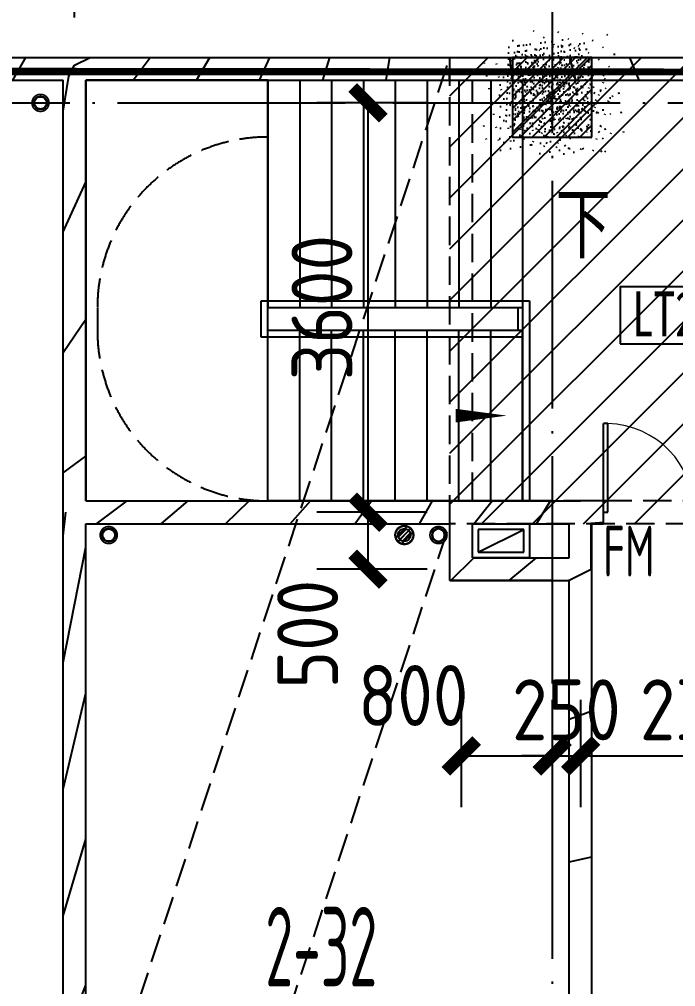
# Model space of a CAD drawing. Header units: inches. Extents: x 0 to 1813292486, y 0 to 3473589894.
# Drawn here: x 600594400 to 600600172, y 3473204647 to 3473213153 of the extents above; entities that cross this region are included whole.
import ezdxf
from ezdxf.enums import TextEntityAlignment as Align
from ezdxf.xclip import XClip

# ---------------------------------------------------------------- set-up
doc = ezdxf.new("R2010")
doc.units = ezdxf.units.IN
doc.header["$LTSCALE"] = 1000
doc.header["$MEASUREMENT"] = 0
doc.header["$XCLIPFRAME"] = 2
for name, pattern in [('AX-MALL-GIRD-200$0$DOTE', [2.4200000000000004, 2, -0.2, 0.02, -0.2]), ('AX-MALL-WALL-P02-QT$0$DASH', [0.35, 0.25, -0.1]), ('AX-MALL-WALL-P02-QT$0$DOTE', [2.4200000000000004, 2, -0.2, 0.02, -0.2]), ('PX-MALL-P02-LG$0$CONTINOUS', [0])]:
    doc.linetypes.add(name, pattern=pattern)
for name, color, linetype in [('A-Anno-Note', 241, 'Continuous'), ('AX-MALL-DIM-P02$0$A-Anno-Dims', 3, 'Continuous'), ('AX-MALL-DIM-P02$0$A-Detl-Thin', 131, 'Continuous'), ('AX-MALL-GIRD-200$0$A-Grid', 222, 'AX-MALL-GIRD-200$0$DOTE'), ('AX-MALL-P02-200$0$A-Anno-Note', 241, 'Continuous'), ('AX-MALL-WALL-P02$0$A-Anno-Note', 241, 'Continuous'), ('AX-MALL-WALL-P02-QT$0$_T_S__T_ELEV_A-STRS', 7, 'Continuous'), ('AX-MALL-WALL-P02-QT$0$A-Anno-Dims', 3, 'Continuous'), ('AX-MALL-WALL-P02-QT$0$A-Anno-Note', 241, 'Continuous'), ('AX-MALL-WALL-P02-QT$0$A-Detl-Patt', 8, 'Continuous'), ('AX-MALL-WALL-P02-QT$0$A-Detl-Thin', 131, 'Continuous'), ('AX-MALL-WALL-P02-QT$0$A-Strs', 151, 'Continuous'), ('AX-MALL-WALL-P02-QT$0$A-Wall', 2, 'Continuous'), ('AX-MALL-WALL-P02-QT$0$A-Wall-Patt', 13, 'Continuous'), ('AX-MALL-WALL-P02-QT$0$A-Wind', 4, 'Continuous'), ('AX-MALL-WORD-P02$0$A-Anno-Note', 241, 'Continuous'), ('AX-MALL-WORD-P02$0$A-Wind-Iden', 11, 'Continuous'), ('AX-MALL-ZTKD-P02$0$A-Anno-Note', 241, 'Continuous'), ('MX-MALL-P02-LG$0$M-VT-DUCT-FLG', 40, 'Continuous'), ('MX-MALL-P02-LG$0$M-VT-DUCT-KED', 170, 'Continuous'), ('MX-MALL-P02-LG$0$M-VT-DUCT-SAD', 90, 'Continuous'), ('PX-MALL-P02-LG$0$P-Drain-Fldr', 4, 'Continuous'), ('PX-MALL-P02-LG$0$P-Drain-Fldr-ARCH', 161, 'Continuous'), ('PX-MALL-P02-LG$0$P-Drain-Fldr-W100', 4, 'Continuous'), ('PX-MALL-P02-LG$0$P-Drain-Fldr-W50', 4, 'Continuous'), ('PX-MALL-P02-LG$0$P-Pipe-Risr', 7, 'Continuous'), ('PX-MALL-P02-LG$0$P-Pipe-Risr-Arch', 6, 'Continuous'), ('PX-MALL-P02-LG$0$P-Pipe-Risr-W100', 6, 'Continuous'), ('PX-MALL-P02-LG$0$P-Pipe-Risr-W50', 6, 'Continuous'), ('PX-MALL-P02-LG$0$P-Sewr-Pipe', 123, 'PX-MALL-P02-LG$0$CONTINOUS'), ('SX-MALL-WALL-L-1F~2F$0$S-COLU', 30, 'Continuous'), ('SX-MALL-WALL-L-1F~2F$0$S-PATT-WALL', 83, 'Continuous'), ('SX-MALL-WALL-L-1F~2F$0$单形心', 4, 'Continuous')]:
    doc.layers.add(name, color=color, linetype=linetype)
doc.layers.add('MX-MALL-P02-LG$0$M-AUX-TO-ARCH', color=1, linetype='Continuous', plot=False)
doc.styles.add('AX-MALL-DIM-P02$0$_TCH_DIM_T3', font='gbenor.shx')
doc.styles.add('AX-MALL-WALL-P02-QT$0$_TCH_DIM', font='gbenor.shx')
doc.styles.add('AX-MALL-WORD-P02$0$_TCH_WINDOW', font='gbenor.shx', dxfattribs={"bigfont": 'gbcbig.shx'})
doc.styles.add('AX-MALL-WORD-P02$0$STANDARD', font='gbenor.shx', dxfattribs={"bigfont": 'gbcbig.shx'})
doc.styles.add('AX-MALL-WORD-P02$0$宋体', font='', dxfattribs={"width": 0.7, "height": 5})
doc.styles.add('PX-MALL-P02-LG$0$jzfz', font='gbenor.shx', dxfattribs={"bigfont": 'gbcbig.shx'})
doc.styles.get('AX-MALL-WORD-P02$0$宋体').set_extended_font_data('SimSun')
doc.dimstyles.new('AX-MALL-DIM-P02$0$_TCH_ARCH&&180', dxfattribs={"dimtxt": 535.5, "dimasz": 270, "dimexe": 450, "dimexo": 450, "dimgap": 137.25, "dimtad": 1, "dimdec": 0, "dimzin": 0, "dimdsep": 46, "dimtxsty": 'AX-MALL-DIM-P02$0$_TCH_DIM_T3', "dimblk": 'AX-MALL-DIM-P02$0$_ArchTick', "dimcen": 0.09, "dimclrt": 7, "dimazin": 2, "dimtfac": 1, "dimtdec": 0, "dimtix": 1, "dimtmove": 2, "dimatfit": 3, "dimfxl": 500, "dimtolj": 1, "dimtzin": 0, "dimarcsym": 0})
pattern_1 = [(45, (0, 359.0227), (-353.55353201463, 353.55353201463), [])]

# ---------------------------------------------------------------- blocks, each defined once
blk = doc.blocks.new('AX-MALL-WORD-P02')
at = {"layer": 'AX-MALL-WORD-P02$0$A-Anno-Note', "color": 3}
blk.add_lwpolyline([(600401074.7316201, 3473063312.034969), (600402069.88777, 3473062941.310107), (600402244.4341844, 3473063409.85418), (600401249.2780349, 3473063780.579041)], close=True, dxfattribs=at)
at = {"layer": 'AX-MALL-WORD-P02$0$A-Anno-Note', "color": 3, "style": 'AX-MALL-WORD-P02$0$宋体', "width": 0.7}
blk.add_text('LT28', height=396.5189873417721, rotation=339.5681615271141, dxfattribs=at).set_placement((600401197.0198178, 3473063335.276412))
at = {"layer": 'AX-MALL-WORD-P02$0$A-Anno-Note', "style": 'AX-MALL-WORD-P02$0$STANDARD', "width": 0.6}
blk.add_text('2-32', height=700, rotation=339.5681613092015, dxfattribs=at).set_placement((600396178.6023002, 3473059105.112176))
at = {"layer": 'AX-MALL-WORD-P02$0$A-Wind-Iden', "style": 'AX-MALL-WORD-P02$0$_TCH_WINDOW', "width": 0.7}
blk.add_text('FM', height=446.25, rotation=339.5681615377875, dxfattribs=at).set_placement((600400221.9475162, 3473061446.436622))
blk = doc.blocks.new('AX-MALL-GIRD-200')
at = {"layer": 'AX-MALL-GIRD-200$0$A-Grid'}
for p, q in [((600433117.728895, 3473151036.401026), (600394388.1899457, 3473047072.673945)), ((600218521.0220362, 3473133579.090285), (600576417.0261351, 3473000252.327003))]:
    blk.add_line(p, q, dxfattribs=at)
blk = doc.blocks.new('AX-MALL-WALL-P02-QT$0$tj')
at = {"layer": 'AX-MALL-WALL-P02-QT$0$A-Detl-Patt'}
h = blk.add_hatch(dxfattribs=at)
h.set_pattern_fill('STEEL', color=256, scale=100.0000000000001, angle=50.43183869082386)
h.set_pattern_definition([(75.00000000004839, (-14278.19445574284, 156289.8254051208), (-153.3407249234246, 41.08752340989569), []), (75.00000000004839, (-14317.88195610046, 156358.5661673546), (-153.3407249234246, 41.08752340989569), [])])
edge = h.paths.add_edge_path()
edge.add_line((88101.273016572, 47666.64152574539), (87883.93542659283, 47459.84604215622))
edge.add_line((87883.93542659283, 47459.84604215622), (91571.54751467705, 43584.64122533798))
edge.add_arc((262949.389629302, 558937.705083496), 543101.4133620498, 251.6057364187558, 260.0288666978238)
edge.add_arc((172180.8466627672, -2862.146247219684), 27099.9982179492, 64.7128659603706, 96.9316049602786, ccw=False)
edge.add_arc((262948.9730309481, 558936.3205539446), 543099.9677998082, 261.6155114784545, 271.7251478115656)
edge.add_line((279298.9759148359, 16082.51663446426), (279298.9759315252, 16382.65274763107))
edge.add_arc((262948.9742454757, 558936.3204835369), 542799.9676941936, 261.62020364125146, 271.7261014454634, ccw=False)
edge.add_arc((172180.8456921196, -2862.14609140989), 27400.00151046549, 64.80631838577902, 96.83815911678944)
edge.add_arc((262949.394896181, 558937.7037490648), 542801.4137571028, 251.6136389015772, 260.02417327084333, ccw=False)
edge.add_line((91737.26096642017, 43845.69257831573), (88101.273016572, 47666.64152574539))
blk = doc.blocks.new('SX-MALL-WALL-L-1F~2F$0$BANWANG_XINGXIN')
at = {"color": 0}
for points in [[(0.7071067811865476, 0.7071067811865475), (-0.7071067811865477, -0.7071067811865475)], [(-0.7071067811865475, 0.7071067811865476), (0.7071067811865474, -0.7071067811865477)]]:
    blk.add_lwpolyline(points, dxfattribs=at)
blk = doc.blocks.new('SX-MALL-WALL-L-1F~2F')
at = {"layer": 'SX-MALL-WALL-L-1F~2F$0$S-PATT-WALL'}
h = blk.add_hatch(dxfattribs=at)
h.set_pattern_fill('钢筋混凝土', color=256, scale=15, pattern_type=2)
h.set_pattern_definition([(24.56816131876918, (600332848.5159376, 3473133887.589986), (-31.18316060756021, 68.21004687377882), []), (29.56816131876925, (600332848.5159376, 3473133887.589986), (97.53445422577846, -46.37920049590846), [11.25, -123.75]), (334.5681613187692, (600332848.5159376, 3473133887.589986), (19.88439775835759, 112.9961142864107), [9, -99]), (80.01956131876923, (600332856.6438087, 3473133883.725054), (117.4189029535321, 66.61682170576017), [9.5610285, -105.1713168]), (25.75236131876919, (600332858.9887226, 3473133915.702631), (141.3476152674957, -79.15081590010527), [16.87499999999951, -185.6249999999961]), (76.20376131876925, (600332870.7676862, 3473133909.106722), (182.3878362713222, 87.98253900728311), [14.3415432, -157.75695]), (330.7523613187692, (600332858.9887226, 3473133915.702631), (182.387767611897, 87.98268144025062), [13.49999999999976, -148.4999999999961]), (0.5681613187692669, (600332870.4268485, 3473133903.438077), (62.82047321120105, -87.84980446922418), [11.25, -123.75]), (305.5681613187692, (600332870.4268485, 3473133903.438077), (72.17288940056439, 89.18848105901375), [9, -99]), (51.01956131876926, (600332875.6618832, 3473133896.117257), (134.9933625470349, 1.33857134020591), [9.5610285, -105.1713168]), (17.06816131876921, (600332848.5159376, 3473133887.589986), (19.14085714793764, 46.15589493924091), [0.75, -97.8, 0.75, -100.5, 0.75, -99.375]), (347.0681613187692, (600332848.5159376, 3473133887.589986), (57.63084699394109, 41.66442757030211), [0.75, -57.3, 0.75, -95.55, 0.75, -37.875]), (307.0681613187692, (600332817.1703391, 3473133899.267141), (73.85474001336534, -31.12342331039777), [0.75, -37.5, 0.75, -117, 0.75, -155.25]), (297.0681613187692, (600332803.1140169, 3473133904.503534), (87.2164167648191, -16.46683781742514), [0.75, -48.75, 0.75, -77.69999999999999, 0.75, -110.25])])
h.paths.add_polyline_path([(600401478.1581998, 3473065102.047904), (600401722.5231819, 3473065758.009606), (600401066.5614791, 3473066002.374588), (600400822.196497, 3473065346.412885)])
at = {"layer": 'SX-MALL-WALL-L-1F~2F$0$S-COLU'}
blk.add_lwpolyline([(600401478.1581998, 3473065102.047904), (600401722.5231819, 3473065758.009606), (600401066.5614791, 3473066002.374588), (600400822.196497, 3473065346.412885)], close=True, dxfattribs=at)
at = {"layer": 'SX-MALL-WALL-L-1F~2F$0$单形心', "xscale": 50, "yscale": 50, "zscale": 50}
blk.add_blockref('SX-MALL-WALL-L-1F~2F$0$BANWANG_XINGXIN', (600401272.3598394, 3473065552.211246), dxfattribs=at)
blk = doc.blocks.new('SX-MALL-WALL-L-2F~3F')
ref = blk.add_blockref('SX-MALL-WALL-L-1F~2F', (0, 0))
XClip(ref).set_block_clipping_path([(600349769.7341375, 3473074679.418533), (600357001.7302529, 3473071985.287766), (600356499.8725733, 3473070638.124951), (600359302.5086629, 3473069594.060767), (600362345.1765132, 3473077761.653201), (600381551.4312518, 3473070606.759726), (600391553.7259278, 3473066880.611454), (600387749.827644, 3473056669.608357), (600391632.1759799, 3473055223.319679), (600395635.5522461, 3473065969.791956), (600406982.2408491, 3473061742.817497), (600403058.8006672, 3473051210.921831), (600412723.2437257, 3473047610.6332), (600445093.3740637, 3473134503.466942), (600393055.2444371, 3473153889.197227), (600387463.4997383, 3473138878.984498), (600380158.3525343, 3473141600.366193), (600382830.751978, 3473148774.027779), (600388210.8522022, 3473146769.782572), (600390696.2253517, 3473153441.399696), (600277474.697425, 3473195619.741203), (600273446.9822528, 3473184807.934726), (600257129.111771, 3473190886.82031), (600241575.9633431, 3473149136.690594), (600258197.8999482, 3473142944.531458), (600255239.7303221, 3473135003.762026), (600263182.3271956, 3473132044.911624), (600260741.6763649, 3473125493.34496), (600269350.4970673, 3473122286.306632), (600271511.1407766, 3473128086.235537), (600286270.1853781, 3473122588.058336), (600284109.5416689, 3473116788.129431), (600282580.7823727, 3473112684.400902), (600291840.7574171, 3473109234.788475), (600290827.7957876, 3473106515.642598), (600293360.405141, 3473105572.171298), (600294731.2544166, 3473109252.0137), (600323175.4764534, 3473098655.706329), (600321336.3302773, 3473093718.790065), (600344750.773286, 3473084996.222976), (600341987.4689643, 3473077578.540671), (600344583.6790427, 3473076611.376234), (600346015.5062013, 3473080454.904757), (600351201.5612961, 3473078522.947055)])
blk = doc.blocks.new('SX-MALL-WALL-2F~3F')
blk.add_blockref('SX-MALL-WALL-L-2F~3F', (0, 0))
blk = doc.blocks.new('MX-MALL-P02-LG$0$YHJJ-P02')
at = {"layer": 'MX-MALL-P02-LG$0$M-AUX-TO-ARCH'}
for points in [[(4540.877409338951, -67900.06186819077), (4540.877412438393, -67200.0618648529), (5440.877411961555, -67200.06186437607), (5440.877411961555, -67900.06186532974)], [(4740.87740957737, -67700.06186723709), (4740.877412080765, -67400.06186294556), (5240.877411723137, -67400.0618648529), (5240.877412319183, -67700.06186580658)]]:
    blk.add_lwpolyline(points, close=True, dxfattribs=at)
at = {"layer": 'MX-MALL-P02-LG$0$M-VT-DUCT-FLG'}
blk.add_line((4790.877411418041, -67650.06186734216), (5190.877411312977, -67450.06186713203), dxfattribs=at)
at = {"layer": 'MX-MALL-P02-LG$0$M-VT-DUCT-KED'}
for p, q in [((5190.877411312977, -67450.06186713203), (4790.877411312977, -67450.06186734216)), ((4790.877411312977, -67450.06186734216), (4790.877411418041, -67650.06186734216)), ((5190.877411418041, -67650.06186713203), (5190.877411312977, -67450.06186713203)), ((4790.877411418041, -67650.06186734216), (5190.877411418041, -67650.06186713203))]:
    blk.add_line(p, q, dxfattribs=at)
blk = doc.blocks.new('MX-MALL-P02-LG')
at = {"layer": 'MX-MALL-P02-LG$0$M-VT-DUCT-SAD', "rotation": 339.5681613187875}
blk.add_blockref('MX-MALL-P02-LG$0$YHJJ-P02', (600418393.5374048, 3473127097.242905), dxfattribs=at)
blk = doc.blocks.new('AX-MALL-WALL-P02-QT$0$$DorLib2D$00000002')
for p, q in [((-0.5, -5.684341886080802e-17), (-0.5000000000000007, 0.4875)), ((-0.4750000000000007, 0.4875), (-0.5000000000000007, 0.4875)), ((-0.475, -2.842170943040401e-17), (-0.4750000000000007, 0.4875)), ((0.475, -2.842170943040401e-17), (0.4750000000000007, 0.4875)), ((0.4750000000000007, 0.4875), (0.5000000000000007, 0.4875)), ((0.5, -5.684341886080802e-17), (0.5000000000000007, 0.4875)), ((-0.5, -5.684341886080802e-17), (-0.475, -2.842170943040401e-17)), ((0.5, -5.684341886080802e-17), (0.475, -2.842170943040401e-17))]:
    blk.add_line(p, q)
at = {"lineweight": 13}
for centre, start, end in [((-0.4875, -4.263256414560601e-17), 0, 88.53071641864632), ((0.4875, -4.263256414560601e-17), 91.4692835813537, 180)]:
    blk.add_arc(centre, 0.4875, start, end, dxfattribs=at)
blk = doc.blocks.new('AX-MALL-WALL-P02-QT')
at = {"layer": 'AX-MALL-WALL-P02-QT$0$A-Detl-Patt', "linetype": 'AX-MALL-WALL-P02-QT$0$DASH'}
h = blk.add_hatch(dxfattribs=at)
h.set_pattern_fill('ANSI31', color=5, scale=199.9999999999999, angle=-3.81666561775622e-14)
h.set_pattern_definition([(24.56816130921802, (600185298.4270635, 3473279938.045598), (-132.0087131905358, 288.7558651210028), [])])
h.paths.add_polyline_path([(600402446.5453075, 3473061113.034696), (600399119.8823843, 3473062352.31425), (600400551.1629934, 3473066194.37565), (600403877.8259168, 3473064955.096096)])
at = {"layer": 'AX-MALL-WALL-P02-QT$0$A-Wall-Patt'}
h = blk.add_hatch(dxfattribs=at)
h.set_pattern_fill('普通砖', color=256, scale=200, style=0)
h.set_pattern_definition(pattern_1)
h.paths.add_polyline_path([(600394366.6899238, 3473068355.988611), (600394437.125883, 3473068258.606784), (600397295.2447305, 3473067193.873647), (600397412.2264007, 3473067221.436907), (600397458.7721115, 3473067346.381993), (600394413.2356347, 3473068480.933696)])
h = blk.add_hatch(dxfattribs=at)
h.set_pattern_fill('普通砖', color=256, scale=200, style=0)
h.set_pattern_definition(pattern_1)
h.paths.add_polyline_path([(600397412.2264006, 3473067221.436907), (600397482.66236, 3473067124.055081), (600403620.5897212, 3473064837.497033), (600403737.5713915, 3473064865.060293), (600403784.1171023, 3473064990.005379), (600397458.7721115, 3473067346.381993)])
h = blk.add_hatch(dxfattribs=at)
h.set_pattern_fill('普通砖', color=256, scale=200, style=0)
h.set_pattern_definition(pattern_1)
h.paths.add_polyline_path([(600396093.6370564, 3473063586.392978), (600396191.0188826, 3473063656.828937), (600397482.66236, 3473067124.055081), (600397412.2264007, 3473067221.436907), (600397295.2447305, 3473067193.873647), (600395968.6919699, 3473063632.938688)])
h = blk.add_hatch(dxfattribs=at)
h.set_pattern_fill('普通砖', color=256, scale=200, style=0)
h.set_pattern_definition(pattern_1)
h.paths.add_polyline_path([(600393240.0097444, 3473056023.097569), (600393368.8025154, 3473056081.005932), (600396121.2003163, 3473063469.411308), (600396093.6370562, 3473063586.392977), (600395968.69197, 3473063632.938688), (600393181.9281372, 3473056152.282776)])
h = blk.add_hatch(dxfattribs=at)
h.set_pattern_fill('普通砖', color=256, scale=200, style=0)
h.set_pattern_definition(pattern_1)
h.paths.add_polyline_path([(600396093.6370564, 3473063586.392978), (600396121.2003163, 3473063469.411308), (600399119.882386, 3473062352.314247), (600399236.8640561, 3473062379.877506), (600399283.4097669, 3473062504.822593), (600396191.0188826, 3473063656.828937)])
h = blk.add_hatch(dxfattribs=at)
h.set_pattern_fill('普通砖', color=256, scale=200, style=0)
h.set_pattern_definition(pattern_1)
h.paths.add_polyline_path([(600399236.8640561, 3473062379.877506), (600399307.3000154, 3473062282.49568), (600400103.8249401, 3473061985.766773), (600400220.8066102, 3473062013.330033), (600400267.3523211, 3473062138.275119), (600399283.4097669, 3473062504.822593)])
h = blk.add_hatch(dxfattribs=at)
h.set_pattern_fill('普通砖', color=256, scale=200, style=0)
h.set_pattern_definition(pattern_1)
h.paths.add_polyline_path([(600398945.3359699, 3473061883.770173), (600399202.5721657, 3473062001.369236), (600399307.3000154, 3473062282.49568), (600399236.8640561, 3473062379.877507), (600399119.882386, 3473062352.314247)])
h = blk.add_hatch(dxfattribs=at)
h.set_pattern_fill('普通砖', color=256, scale=200, style=0)
h.set_pattern_definition(pattern_1)
h.paths.add_polyline_path([(600400291.2425696, 3473061915.948207), (600400384.9513847, 3473061881.038924), (600400454.769951, 3473062068.456553), (600400267.3523211, 3473062138.275119), (600400220.8066102, 3473062013.330034)])
h = blk.add_hatch(dxfattribs=at)
h.set_pattern_fill('普通砖', color=256, scale=200, style=0)
h.set_pattern_definition(pattern_1)
h.paths.add_polyline_path([(600399202.5721657, 3473062001.369236), (600398945.3359699, 3473061883.770173), (600399929.2785243, 3473061517.2227), (600400026.6603504, 3473061587.658659), (600399999.0970905, 3473061704.640329)])
h = blk.add_hatch(dxfattribs=at)
h.set_pattern_fill('普通砖', color=256, scale=200, style=0)
h.set_pattern_definition(pattern_1)
h.paths.add_polyline_path([(600400026.6603504, 3473061587.658659), (600400151.6054368, 3473061541.112948), (600400291.2425696, 3473061915.948207), (600400220.8066102, 3473062013.330033), (600400103.8249401, 3473061985.766773), (600399999.0970905, 3473061704.640329)])
h = blk.add_hatch(dxfattribs=at)
h.set_pattern_fill('普通砖', color=256, scale=200, style=0)
h.set_pattern_definition(pattern_1)
h.paths.add_polyline_path([(600398358.360782, 3473057300.32604), (600398545.7784113, 3473057230.507473), (600400151.6054367, 3473061541.112948), (600400026.6603504, 3473061587.658659), (600399929.2785243, 3473061517.2227)])
at = {"layer": 'AX-MALL-WALL-P02-QT$0$_T_S__T_ELEV_A-STRS', "linetype": 'AX-MALL-WALL-P02-QT$0$DOTE', "const_width": 150}
blk.add_lwpolyline([(600342323.0797966, 3473087779.331682), (600442122.9674294, 3473050600.945104), (600441808.7838843, 3473049757.565782), (600449492.9066867, 3473046895.004558), (600449807.0902339, 3473047738.383887), (600449807.0902337, 3473047738.383885), (600451657.2822405, 3473052704.951061), (600496637.5132873, 3473035948.495144)], dxfattribs=at)
at = {"layer": 'AX-MALL-WALL-P02-QT$0$A-Anno-Dims', "color": 5}
blk.add_lwpolyline([(600400775.9145865, 3473064563.302655, 0, 0, 0), (600397819.4014833, 3473065664.690539, 0, 0, 0), (600397225.9436694, 3473064071.640689, 0, 0, 0), (600399920.0720916, 3473063067.998798, 0, 120, 0), (600399498.3824255, 3473063225.090573, 0, 0, 0)], format="xyseb", dxfattribs=at)
at = {"layer": 'AX-MALL-WALL-P02-QT$0$A-Detl-Patt', "linetype": 'AX-MALL-WALL-P02-QT$0$DASH'}
for p, q in [((600387880.3491975, 3473050367.306551), (600400551.1629934, 3473066194.37565)), ((600386449.0685883, 3473046525.24515), (600399119.8823842, 3473062352.31425))]:
    blk.add_line(p, q, dxfattribs=at)
at = {"layer": 'AX-MALL-WALL-P02-QT$0$A-Detl-Patt', "color": 5, "linetype": 'AX-MALL-WALL-P02-QT$0$DASH'}
for points in [[(600402446.5453075, 3473061113.034696), (600399119.8823843, 3473062352.31425), (600400551.1629934, 3473066194.37565), (600403877.8259168, 3473064955.096096)], [(600402328.9462446, 3473061370.270892), (600399377.11858, 3473062469.913313), (600400668.7620565, 3473065937.139454), (600403620.5897211, 3473064837.497033)]]:
    blk.add_lwpolyline(points, close=True, dxfattribs=at)
at = {"layer": 'AX-MALL-WALL-P02-QT$0$A-Strs', "color": 5}
for p, q in [((600397482.6623602, 3473067124.055082), (600396191.0188829, 3473063656.828938)), ((600398982.0108368, 3473066565.503779), (600397482.6623602, 3473067124.055082)), ((600397690.3673595, 3473063098.277635), (600398982.0108368, 3473066565.503779)), ((600398982.010837, 3473066565.503779), (600398283.8251733, 3473064691.327484)), ((600398982.010837, 3473066565.503779), (600401081.0882858, 3473065783.535836)), ((600399244.3955181, 3473066467.757786), (600398546.2098544, 3473064593.581491)), ((600399506.7801992, 3473066370.011793), (600398808.5945355, 3473064495.835498)), ((600399769.1648803, 3473066272.2658), (600399070.9792166, 3473064398.089506)), ((600400031.5495614, 3473066174.519807), (600399333.3638977, 3473064300.343513)), ((600400293.9342425, 3473066076.773815), (600399595.7485788, 3473064202.59752)), ((600400556.3189236, 3473065979.027822), (600399858.1332599, 3473064104.851527)), ((600400818.7036047, 3473065881.281829), (600400120.517941, 3473064007.105534)), ((600401081.0882858, 3473065783.535836), (600400382.9026221, 3473063909.359541)), ((600398136.8357483, 3473064468.630136), (600398248.5454543, 3473064768.498343)), ((600398248.5454543, 3473064768.498343), (600400460.0734808, 3473063944.63926)), ((600398214.0066069, 3473064503.909854), (600398283.8251734, 3473064691.327485)), ((600398283.8251734, 3473064691.327485), (600400382.9026222, 3473063909.359542)), ((600398283.8251733, 3473064691.327484), (600400382.9026221, 3473063909.359541)), ((600397690.3673595, 3473063098.277635), (600398214.0066069, 3473064503.909855)), ((600400292.1384859, 3473063665.716623), (600398136.8357483, 3473064468.630136)), ((600400313.0840558, 3473063721.941912), (600398214.0066069, 3473064503.909855)), ((600400313.0840559, 3473063721.941912), (600398214.0066069, 3473064503.909854)), ((600397952.7520406, 3473063000.531642), (600398476.391288, 3473064406.163862)), ((600398215.1367217, 3473062902.785649), (600398738.7759691, 3473064308.417869)), ((600398477.5214028, 3473062805.039656), (600399001.1606503, 3473064210.671876)), ((600398739.906084, 3473062707.293664), (600399263.5453314, 3473064112.925884)), ((600399002.290765, 3473062609.54767), (600399525.9300125, 3473064015.179891)), ((600400460.0734808, 3473063944.63926), (600399845.6700972, 3473062295.364122)), ((600399264.6754462, 3473062511.801678), (600399788.3146936, 3473063917.433898)), ((600400382.9026222, 3473063909.359542), (600399789.4448084, 3473062316.309692)), ((600400275.60053, 3473063735.905625), (600400345.4190965, 3473063923.323254)), ((600399527.0601273, 3473062414.055685), (600400050.6993747, 3473063819.687905)), ((600399789.4448084, 3473062316.309692), (600400313.0840558, 3473063721.941912)), ((600400292.1384859, 3473063665.716623), (600400313.0840559, 3473063721.941912)), ((600396191.0188829, 3473063656.828938), (600397690.3673595, 3473063098.277635)), ((600399789.4448084, 3473062316.309692), (600397690.3673595, 3473063098.277635)), ((600399845.6700972, 3473062295.364122), (600399789.4448084, 3473062316.309692))]:
    blk.add_line(p, q, dxfattribs=at)
at = {"layer": 'AX-MALL-WALL-P02-QT$0$A-Strs', "color": 5, "linetype": 'AX-MALL-WALL-P02-QT$0$DASH'}
blk.add_lwpolyline([(600398807.5159624, 3473066096.940503, 0.4142243839893411), (600396878.192805, 3473065214.966339), (600396808.3743843, 3473065027.549099, 0.4142243552546902), (600397690.4191594, 3473063098.258337)], format="xyb", dxfattribs=at)
at = {"layer": 'AX-MALL-WALL-P02-QT$0$A-Wall'}
for p, q in [((600394413.2356347, 3473068480.933696), (600397458.7721115, 3473067346.381993)), ((600394437.125883, 3473068258.606784), (600397295.2447305, 3473067193.873647)), ((600397458.7721115, 3473067346.381993), (600403784.1171023, 3473064990.005379)), ((600395968.6919699, 3473063632.938688), (600397295.2447305, 3473067193.873647)), ((600396191.0188826, 3473063656.828937), (600397482.66236, 3473067124.055081)), ((600397482.66236, 3473067124.055081), (600403620.5897212, 3473064837.497033)), ((600393181.9281372, 3473056152.282776), (600395968.69197, 3473063632.938688)), ((600396191.0188826, 3473063656.828937), (600399283.4097669, 3473062504.822593)), ((600393368.8025154, 3473056081.005932), (600396121.2003163, 3473063469.411308)), ((600396121.2003163, 3473063469.411308), (600399119.882386, 3473062352.314247)), ((600399283.4097669, 3473062504.822593), (600400267.3523211, 3473062138.275119)), ((600398945.3359699, 3473061883.770173), (600399119.882386, 3473062352.314247)), ((600399202.5721657, 3473062001.369236), (600399307.3000154, 3473062282.49568)), ((600399307.3000154, 3473062282.49568), (600400103.8249401, 3473061985.766773)), ((600400454.769951, 3473062068.456553), (600400267.3523211, 3473062138.275119)), ((600400384.9513847, 3473061881.038924), (600400454.769951, 3473062068.456553)), ((600399202.5721657, 3473062001.369236), (600399999.0970905, 3473061704.640329)), ((600399999.0970905, 3473061704.640329), (600400103.8249401, 3473061985.766773)), ((600400151.6054368, 3473061541.112948), (600400291.2425696, 3473061915.948207)), ((600400291.2425696, 3473061915.948207), (600400384.9513847, 3473061881.038924)), ((600398945.3359699, 3473061883.770173), (600399929.2785243, 3473061517.2227)), ((600398358.360782, 3473057300.32604), (600399929.2785243, 3473061517.2227)), ((600398545.7784113, 3473057230.507473), (600400151.6054367, 3473061541.112948))]:
    blk.add_line(p, q, dxfattribs=at)
at = {"layer": 'AX-MALL-WALL-P02-QT$0$A-Detl-Thin'}
for name in ['MX-MALL-P02-LG', 'SX-MALL-WALL-2F~3F']:
    blk.add_blockref(name, (0, 0), dxfattribs=at)
at = {"layer": 'AX-MALL-WALL-P02-QT$0$A-Detl-Thin', "rotation": 339.5681613091762}
blk.add_blockref('AX-MALL-WALL-P02-QT$0$tj', (600144118.6961328, 3473128496.287411), dxfattribs=at)
at = {"layer": 'AX-MALL-WALL-P02-QT$0$A-Wind'}
blk.add_blockref('AX-MALL-GIRD-200', (0, 0), dxfattribs=at)
at = {"layer": 'AX-MALL-WALL-P02-QT$0$A-Wind', "xscale": 1600, "yscale": 1600, "zscale": 200, "rotation": 339.5681613030652}
blk.add_blockref('AX-MALL-WALL-P02-QT$0$$DorLib2D$00000002', (600401169.5311853, 3473061695.473473), dxfattribs=at)
at = {"layer": 'AX-MALL-WALL-P02-QT$0$A-Anno-Note', "color": 5, "style": 'AX-MALL-WALL-P02-QT$0$_TCH_DIM', "width": 0.7}
blk.add_text('下', height=506.3829787234042, rotation=339.5681613092755, dxfattribs=at).set_placement((600400824.9815032, 3473064264.900727))
blk = doc.blocks.new('AX-MALL-WALL-P02')
at = {"layer": 'AX-MALL-WALL-P02$0$A-Anno-Note'}
blk.add_blockref('AX-MALL-WORD-P02', (0, 0), dxfattribs=at)
blk.add_blockref('AX-MALL-WALL-P02-QT', (0, 0), dxfattribs=at)
blk = doc.blocks.new('PX-MALL-P02-LG$0$P-Risr')
at = {"layer": 'PX-MALL-P02-LG$0$P-Pipe-Risr-W50'}
h = blk.add_hatch(color=0, dxfattribs=at)
edge = h.paths.add_edge_path()
edge.add_ellipse((0, 0), major_axis=(47.05795628796547, 47.05795628796547), ratio=0.9999999999999695, start_angle=225.0000000000009, end_angle=405.0000000000009, ccw=False)
edge.add_ellipse((0, 0), major_axis=(47.05795628796764, 47.05795628796764), ratio=0.9999999999998785, start_angle=133.9675974886221, end_angle=225.0000000000035, ccw=False)
edge.add_line((-66.53919663240958, 1.199087783927098), (-54.4367953546693, 1.199087783927098))
edge.add_ellipse((0, 0), major_axis=(-38.50196423560672, 38.50196423560672), ratio=0.9999999999999859, start_angle=43.73814098242129, end_angle=134.9999999999996)
edge.add_ellipse((0, 0), major_axis=(38.50196423561096, 38.50196423561096), ratio=0.9999999999998216, start_angle=225.0000000000051, end_angle=405.0000000000051)
edge.add_ellipse((0, 0), major_axis=(38.50196423560679, 38.50196423560679), ratio=0.9999999999999831, start_angle=45.00000000000048, end_angle=133.7381409824204)
edge.add_line((-54.43679535467527, 1.199087783927098), (-66.53919663241555, 1.199087783927098))
edge.add_ellipse((0, 0), major_axis=(-47.05795628796762, 47.05795628796762), ratio=0.9999999999998742, start_angle=-45.00000000000358, end_angle=43.967597488629224, ccw=False)
at = {"layer": 'PX-MALL-P02-LG$0$P-Pipe-Risr-Arch', "ltscale": 0.7}
blk.add_circle((0, 0), 59.29000000000001, dxfattribs=at)
at = {"layer": 'PX-MALL-P02-LG$0$P-Pipe-Risr-W100', "color": 0, "const_width": 15}
blk.add_lwpolyline([(-75, 0, 1), (75, 0, 1)], format="xyb", close=True, dxfattribs=at)
at = {"layer": 'PX-MALL-P02-LG$0$P-Pipe-Risr-W50'}
blk.add_circle((0, 0), 54.45000000000001, dxfattribs=at)
at = {"layer": 'PX-MALL-P02-LG$0$P-Pipe-Risr', "style": 'PX-MALL-P02-LG$0$jzfz', "width": 0.6, "flags": 1}
for tag, p in [('SYS-MARK', (0.3310501334344735, -45.65933377496549)), ('RANGE', (0.3337570973526454, -45.67887874227017))]:
    blk.add_attdef(tag, text='', height=0.015625, dxfattribs=at).set_placement(p, align=Align.MIDDLE)
blk = doc.blocks.new('PX-MALL-P02-LG$0$A$C5A9C1854')
at = {"layer": 'PX-MALL-P02-LG$0$P-Drain-Fldr-W50', "ltscale": 0.7}
for p, q in [((16.81565596797736, -52.36634142627008), (-52.36634142621187, 16.81565596791916)), ((38.89087296527578, -38.89087296521757), (-38.89087296527578, 38.89087296521757)), ((52.36634142632829, -16.81565596791916), (-16.81565596786095, 52.36634142627008))]:
    blk.add_line(p, q, dxfattribs=at)
at = {"layer": 'PX-MALL-P02-LG$0$P-Drain-Fldr-W50', "ltscale": 0.7, "const_width": 13.75}
blk.add_lwpolyline([(-54.99999999994179, 0, 1), (55.00000000005821, 0, 1)], format="xyb", close=True, dxfattribs=at)
blk = doc.blocks.new('PX-MALL-P02-LG$0$A$C7D2520B3')
at = {"layer": 'PX-MALL-P02-LG$0$P-Drain-Fldr', "ltscale": 0.7}
for p, q in [((25.22348395196605, -78.54951213940512), (-78.54951213931781, 25.22348395187873)), ((58.33630944791366, -58.33630944788456), (-58.33630944791366, 58.33630944788456)), ((78.54951213949244, -25.22348395187873), (-25.22348395179142, 78.54951213940512))]:
    blk.add_line(p, q, dxfattribs=at)
at = {"layer": 'PX-MALL-P02-LG$0$P-Drain-Fldr', "ltscale": 0.7, "const_width": 20}
blk.add_lwpolyline([(5.820766091346741e-11, -80, 1), (5.820766091346741e-11, 80, 1)], format="xyb", close=True, dxfattribs=at)
blk = doc.blocks.new('PX-MALL-P02-LG$0$A$C2257314B')
at = {"layer": 'PX-MALL-P02-LG$0$P-Drain-Fldr-ARCH', "ltscale": 0.7}
for p, q in [((16.81565596797736, -52.36634142627008), (-52.36634142621187, 16.81565596791916)), ((38.89087296527578, -38.89087296521757), (-38.89087296527578, 38.89087296521757)), ((52.36634142632829, -16.81565596791916), (-16.81565596786095, 52.36634142627008))]:
    blk.add_line(p, q, dxfattribs=at)
for start, end in [(0, 180), (180, 0)]:
    blk.add_arc((5.820766091346741e-11, -1.77635683940025e-15), 55, start, end, dxfattribs=at)
blk = doc.blocks.new('PX-MALL-P02-LG$0$P-Drain-Fldr')
blk.add_blockref('PX-MALL-P02-LG$0$A$C2257314B', (0, 0))
at = {"layer": 'PX-MALL-P02-LG$0$P-Drain-Fldr-W100'}
blk.add_blockref('PX-MALL-P02-LG$0$A$C7D2520B3', (0, 0), dxfattribs=at)
at = {"layer": 'PX-MALL-P02-LG$0$P-Drain-Fldr-W50'}
blk.add_blockref('PX-MALL-P02-LG$0$A$C5A9C1854', (0, 0), dxfattribs=at)
blk = doc.blocks.new('PX-MALL-P02-LG')
at = {"layer": 'PX-MALL-P02-LG$0$P-Drain-Fldr', "xscale": -0.9999999999999991, "rotation": 339.5681620992224}
blk.add_blockref('PX-MALL-P02-LG$0$P-Drain-Fldr', (600398710.11605, 3473062398.184059), dxfattribs=at)
at = {"layer": 'PX-MALL-P02-LG$0$P-Sewr-Pipe', "ltscale": 0.7, "rotation": 249.5681617978193}
for p in [(600397038.0316833, 3473067076.264937), (600396273.7082787, 3473063305.88407)]:
    blk.add_blockref('PX-MALL-P02-LG$0$P-Risr', p, dxfattribs=at)
at = {"layer": 'PX-MALL-P02-LG$0$P-Sewr-Pipe', "ltscale": 0.7, "xscale": -0.9999999999999997, "rotation": 69.56816209922255}
blk.add_blockref('PX-MALL-P02-LG$0$P-Risr', (600398991.2425418, 3473062293.456337), dxfattribs=at)
blk = doc.blocks.new('AX-MALL-ZTKD-P02')
at = {"layer": 'AX-MALL-ZTKD-P02$0$A-Anno-Note'}
blk.add_blockref('AX-MALL-GIRD-200', (0, 0), dxfattribs=at)
blk = doc.blocks.new('AX-MALL-DIM-P02$0$_ArchTick')
at = {"color": 0, "linetype": 'ByBlock', "const_width": 0.4}
blk.add_lwpolyline([(-0.5, -0.5), (0.5, 0.5)], dxfattribs=at)
blk = doc.blocks.new('*D770')
at = {"layer": 'AX-MALL-DIM-P02$0$A-Anno-Dims', "color": 0, "lineweight": -2, "transparency": 16777216}
for p, q in [((600394535.4181259, 3473068808.914548), (600394807.4945748, 3473069539.263591)), ((600394650.4028008, 3473069117.573925), (600397695.9392772, 3473067983.022224)), ((600397580.9546022, 3473067674.362847), (600397853.0310512, 3473068404.71189))]:
    blk.add_line(p, q, dxfattribs=at)
at = {"layer": 'AX-MALL-DIM-P02$0$A-Anno-Dims', "color": 0, "lineweight": -2, "transparency": 16777216, "xscale": 270, "yscale": 270, "zscale": 270}
for p, rotation in [((600394650.4028008, 3473069117.573925), 159.5681613295203), ((600397695.9392772, 3473067983.022224), 339.5681613295203)]:
    blk.add_blockref('AX-MALL-DIM-P02$0$_ArchTick', p, dxfattribs=dict(at, rotation=rotation))
at = {"layer": 'AX-MALL-DIM-P02$0$A-Anno-Dims', "color": 7, "transparency": 16777216, "insert": (600396314.5536355, 3473068929.818774), "char_height": 535.5, "attachment_point": 5, "rotation": 339.56816132952025, "style": 'AX-MALL-DIM-P02$0$_TCH_DIM_T3'}
blk.add_mtext('\\A1;3250', dxfattribs=at)
blk = doc.blocks.new('*D771')
at = {"layer": 'AX-MALL-DIM-P02$0$A-Anno-Dims', "color": 0, "lineweight": -2, "transparency": 16777216}
for p, q in [((600397580.9546025, 3473067674.362846), (600397853.0310514, 3473068404.71189)), ((600397695.9392772, 3473067983.022224), (600404021.2842695, 3473065626.645612)), ((600403906.2995948, 3473065317.986235), (600404178.3760437, 3473066048.335278))]:
    blk.add_line(p, q, dxfattribs=at)
at = {"layer": 'AX-MALL-DIM-P02$0$A-Anno-Dims', "color": 0, "lineweight": -2, "transparency": 16777216, "xscale": 270, "yscale": 270, "zscale": 270}
for p, rotation in [((600397695.9392772, 3473067983.022224), 159.5681613309271), ((600404021.2842695, 3473065626.645612), 339.5681613309271)]:
    blk.add_blockref('AX-MALL-DIM-P02$0$_ArchTick', p, dxfattribs=dict(at, rotation=rotation))
at = {"layer": 'AX-MALL-DIM-P02$0$A-Anno-Dims', "color": 7, "transparency": 16777216, "insert": (600400999.99437, 3473067184.354618), "char_height": 535.5, "attachment_point": 5, "rotation": 339.5681613309271, "style": 'AX-MALL-DIM-P02$0$_TCH_DIM_T3'}
blk.add_mtext('\\A1;6750', dxfattribs=at)
blk = doc.blocks.new('*D779')
at = {"layer": 'AX-MALL-DIM-P02$0$A-Anno-Dims', "color": 0, "lineweight": -2, "transparency": 16777216}
for p, q in [((600398967.3740399, 3473062515.841629), (600398058.9125172, 3473062854.270203)), ((600398306.055767, 3473062228.634355), (600398480.6021831, 3473062697.178429)), ((600398792.8276238, 3473062047.297555), (600397884.3661011, 3473062385.72613))]:
    blk.add_line(p, q, dxfattribs=at)
at = {"layer": 'AX-MALL-DIM-P02$0$A-Anno-Dims', "color": 0, "lineweight": -2, "transparency": 16777216, "xscale": 270, "yscale": 270, "zscale": 270}
for p, rotation in [((600398480.6021831, 3473062697.178429), 69.56816127615429), ((600398306.055767, 3473062228.634355), 249.5681612761543)]:
    blk.add_blockref('AX-MALL-DIM-P02$0$_ArchTick', p, dxfattribs=dict(at, rotation=rotation))
at = {"layer": 'AX-MALL-DIM-P02$0$A-Anno-Dims', "color": 7, "transparency": 16777216, "insert": (600397608.7983158, 3473061878.035083), "char_height": 535.5, "attachment_point": 5, "rotation": 69.56816127615429, "style": 'AX-MALL-DIM-P02$0$_TCH_DIM_T3'}
blk.add_mtext('\\A1;500', dxfattribs=at)
blk = doc.blocks.new('*D780')
at = {"layer": 'AX-MALL-DIM-P02$0$A-Anno-Dims', "color": 0, "lineweight": -2, "transparency": 16777216}
for p, q in [((600400224.108236, 3473065889.358957), (600399315.6467134, 3473066227.787531)), ((600398480.6021835, 3473062697.178429), (600399737.3363794, 3473066070.695757)), ((600398967.3740401, 3473062515.841629), (600398058.9125174, 3473062854.270204))]:
    blk.add_line(p, q, dxfattribs=at)
at = {"layer": 'AX-MALL-DIM-P02$0$A-Anno-Dims', "color": 0, "lineweight": -2, "transparency": 16777216, "xscale": 270, "yscale": 270, "zscale": 270}
for p, rotation in [((600399737.3363794, 3473066070.695757), 69.56816127592379), ((600398480.6021835, 3473062697.178429), 249.5681612759238)]:
    blk.add_blockref('AX-MALL-DIM-P02$0$_ArchTick', p, dxfattribs=dict(at, rotation=rotation))
at = {"layer": 'AX-MALL-DIM-P02$0$A-Anno-Dims', "color": 7, "transparency": 16777216, "insert": (600398729.4485819, 3473064525.31969), "char_height": 535.5, "attachment_point": 5, "rotation": 69.56816127592379, "style": 'AX-MALL-DIM-P02$0$_TCH_DIM_T3'}
blk.add_mtext('\\A1;3600', dxfattribs=at)
blk = doc.blocks.new('*D786')
at = {"layer": 'AX-MALL-DIM-P02$0$A-Anno-Dims', "color": 0, "lineweight": -2, "transparency": 16777216}
for p, q in [((600398672.4973038, 3473060864.918317), (600398343.685486, 3473059982.271556)), ((600399422.1678212, 3473060585.644052), (600399093.3560033, 3473059702.997291)), ((600398500.7772602, 3473060403.961222), (600399250.4477775, 3473060124.686957))]:
    blk.add_line(p, q, dxfattribs=at)
at = {"layer": 'AX-MALL-DIM-P02$0$A-Anno-Dims', "color": 0, "lineweight": -2, "transparency": 16777216, "xscale": 270, "yscale": 270, "zscale": 270}
for p, rotation in [((600398500.7772602, 3473060403.961222), 159.5681613136781), ((600399250.4477775, 3473060124.686957), 339.5681613136781)]:
    blk.add_blockref('AX-MALL-DIM-P02$0$_ArchTick', p, dxfattribs=dict(at, rotation=rotation))
at = {"layer": 'AX-MALL-DIM-P02$0$A-Anno-Dims', "color": 7, "transparency": 16777216, "insert": (600398290.7412103, 3473061048.854747), "char_height": 535.5, "attachment_point": 5, "rotation": 339.5681613136781, "style": 'AX-MALL-DIM-P02$0$_TCH_DIM_T3'}
blk.add_mtext('\\A1;800', dxfattribs=at)
blk = doc.blocks.new('*D787')
at = {"layer": 'AX-MALL-DIM-P02$0$A-Anno-Dims', "color": 0, "lineweight": -2, "transparency": 16777216}
for p, q in [((600399422.1678216, 3473060585.644051), (600399093.356003, 3473059702.99729)), ((600399656.4398586, 3473060498.370843), (600399327.6280397, 3473059615.724082)), ((600399250.4477775, 3473060124.686956), (600398997.433978, 3473060218.94202)), ((600399250.4477775, 3473060124.686956), (600399484.7198142, 3473060037.413748)), ((600399484.7198142, 3473060037.413748), (600399737.7336138, 3473059943.158683))]:
    blk.add_line(p, q, dxfattribs=at)
at = {"layer": 'AX-MALL-DIM-P02$0$A-Anno-Dims', "color": 0, "lineweight": -2, "transparency": 16777216, "xscale": 270, "yscale": 270, "zscale": 270}
for p, rotation in [((600399250.4477775, 3473060124.686956), 339.5681612696274), ((600399484.7198142, 3473060037.413748), 159.5681612696273)]:
    blk.add_blockref('AX-MALL-DIM-P02$0$_ArchTick', p, dxfattribs=dict(at, rotation=rotation))
at = {"layer": 'AX-MALL-DIM-P02$0$A-Anno-Dims', "color": 7, "transparency": 16777216, "insert": (600399508.966393, 3473060460.571051), "char_height": 535.5, "attachment_point": 5, "rotation": 339.5681612696273, "style": 'AX-MALL-DIM-P02$0$_TCH_DIM_T3'}
blk.add_mtext('\\A1;250', dxfattribs=at)
blk = doc.blocks.new('*D788')
at = {"layer": 'AX-MALL-DIM-P02$0$A-Anno-Dims', "color": 0, "lineweight": -2, "transparency": 16777216}
for p, q in [((600399656.4398581, 3473060498.370843), (600399327.62804, 3473059615.724082)), ((600399484.7198142, 3473060037.413747), (600401640.0225518, 3473059234.500235)), ((600401811.7425957, 3473059695.457331), (600401482.9307775, 3473058812.810569))]:
    blk.add_line(p, q, dxfattribs=at)
at = {"layer": 'AX-MALL-DIM-P02$0$A-Anno-Dims', "color": 0, "lineweight": -2, "transparency": 16777216, "xscale": 270, "yscale": 270, "zscale": 270}
for p, rotation in [((600399484.7198142, 3473060037.413747), 159.5681613141965), ((600401640.0225518, 3473059234.500235), 339.5681613141965)]:
    blk.add_blockref('AX-MALL-DIM-P02$0$_ArchTick', p, dxfattribs=dict(at, rotation=rotation))
at = {"layer": 'AX-MALL-DIM-P02$0$A-Anno-Dims', "color": 7, "transparency": 16777216, "insert": (600400703.7537796, 3473060015.47769), "char_height": 535.5, "attachment_point": 5, "rotation": 339.56816131419646, "style": 'AX-MALL-DIM-P02$0$_TCH_DIM_T3'}
blk.add_mtext('\\A1;2300', dxfattribs=at)
blk = doc.blocks.new('AX-MALL-DIM-P02')
at = {"layer": 'AX-MALL-DIM-P02$0$A-Detl-Thin'}
blk.add_blockref('AX-MALL-ZTKD-P02', (-2.384185791015625e-06, 9.5367431640625e-07), dxfattribs=at)
at = {"layer": 'AX-MALL-DIM-P02$0$A-Anno-Dims'}
for p1, p2, distance, picture, middle in [((600394378.3263516, 3473068387.224882), (600397423.8628281, 3473067252.673181), 779.3813691475381, '*D770', (600396314.5536355, 3473068929.818774)), ((600397423.8628283, 3473067252.673181), (600403749.2078205, 3473064896.296569), 779.3813691059235, '*D771', (600400999.99437, 3473067184.354618)), ((600399389.0637058, 3473062358.749854), (600400645.7979019, 3473065732.267181), 969.4515144341569, '*D780', (600398729.4485819, 3473064525.31969)), ((600399579.2595962, 3473061007.333717), (600399813.531633, 3473060920.060509), -941.9036668620829, '*D787', (600399508.966393, 3473060460.571051)), ((600399813.5316323, 3473060920.060509), (600401968.83437, 3473060117.146996), -941.9036662071688, '*D788', (600400703.7537796, 3473060015.47769))]:
    dim = blk.add_aligned_dim(p1=p1, p2=p2, distance=distance, dimstyle='AX-MALL-DIM-P02$0$_TCH_ARCH&&180', dxfattribs=at)
    dim.commit()
    dim.dimension.update_dxf_attribs({"geometry": picture, "text_midpoint": middle})
for base, p1, p2, angle, picture, middle in [((600398480.6021831, 3473062697.178429), (600399214.5172898, 3473061890.205781), (600399389.0637058, 3473062358.749854), 69.56816127615429, '*D779', (600397608.7983158, 3473061878.035083)), ((600399250.4477775, 3473060124.686957), (600398829.5890781, 3473061286.607983), (600399579.2595955, 3473061007.333717), 339.5681612496732, '*D786', (600398290.7412103, 3473061048.854747))]:
    dim = blk.add_linear_dim(base=base, p1=p1, p2=p2, angle=angle, dimstyle='AX-MALL-DIM-P02$0$_TCH_ARCH&&180', dxfattribs=at)
    dim.commit()
    dim.dimension.update_dxf_attribs({"geometry": picture, "text_midpoint": middle, "dimtype": 129})
blk = doc.blocks.new('AX-MALL-P02-200')
at = {"layer": 'AX-MALL-P02-200$0$A-Anno-Note'}
blk.add_blockref('AX-MALL-WALL-P02', (0, 0), dxfattribs=at)
for name in ['AX-MALL-DIM-P02', 'PX-MALL-P02-LG']:
    blk.add_blockref(name, (0, 0), dxfattribs=at)

msp = doc.modelspace()

# ---------------------------------------------------------------- block references
at = {"layer": 'A-Anno-Note', "rotation": 20.43183869077545}
msp.add_blockref('AX-MALL-P02-200', (1250392458.527329, 9048125.682563305), dxfattribs=at)

doc.saveas('drawing.dxf')
